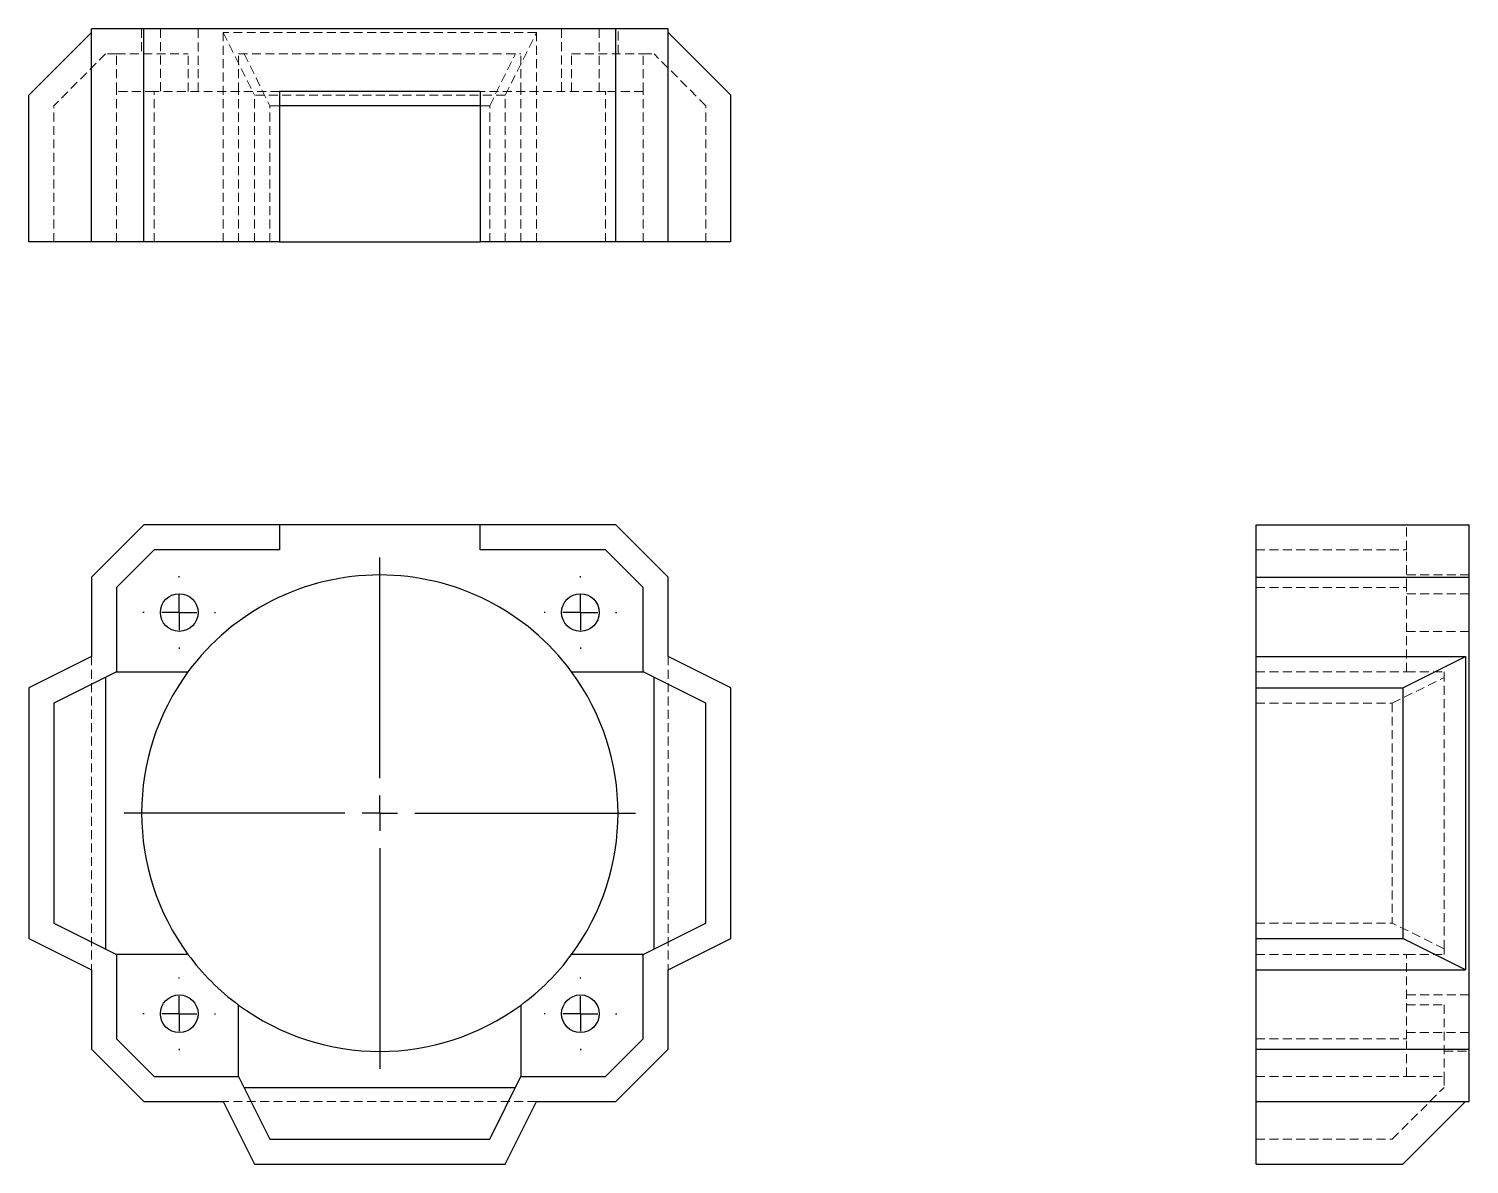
# Model space of a CAD drawing. Header units: millimetres. Extents: x 33 to 238, y 11 to 173.
import ezdxf

# ---------------------------------------------------------------- set-up
doc = ezdxf.new("R2010")
doc.units = ezdxf.units.MM
doc.linetypes.add('HIDDEN', pattern=[1.905, 1.27, -0.635])
doc.layers.add('10', color=7, linetype='Continuous')

# ---------------------------------------------------------------- blocks, each defined once
blk = doc.blocks.new('SW_CENTERMARKSYMBOL_0')
at = {"layer": '10', "color": 0}
for p, q in [((0, 5), (0, 36.43)), ((0, 0), (0, 2.5)), ((-5, 0), (-36.43, 0)), ((0, 0), (-2.5, 0)), ((0, 0), (0, -2.5)), ((0, 0), (2.5, 0)), ((5, 0), (36.43, 0)), ((0, -5), (0, -36.43))]:
    blk.add_line(p, q, dxfattribs=at)
blk = doc.blocks.new('SW_CENTERMARKSYMBOL_1')
at = {"layer": '10', "color": 0}
for p, q in [((0, 5), (0, 5.18)), ((0, 0), (0, 2.5)), ((-5, 0), (-5.18, 0)), ((0, 0), (-2.5, 0)), ((0, 0), (0, -2.5)), ((0, 0), (2.5, 0)), ((5, 0), (5.18, 0)), ((0, -5), (0, -5.18))]:
    blk.add_line(p, q, dxfattribs=at)
blk = doc.blocks.new('SW_CENTERMARKSYMBOL_2')
at = {"layer": '10', "color": 0}
for p, q in [((0, 5), (0, 5.18)), ((0, 0), (0, 2.5)), ((-5, 0), (-5.18, 0)), ((0, 0), (-2.5, 0)), ((0, 0), (0, -2.5)), ((0, 0), (2.5, 0)), ((5, 0), (5.18, 0)), ((0, -5), (0, -5.18))]:
    blk.add_line(p, q, dxfattribs=at)
blk = doc.blocks.new('SW_CENTERMARKSYMBOL_3')
at = {"layer": '10', "color": 0}
for p, q in [((0, 5), (0, 5.18)), ((0, 0), (0, 2.5)), ((-5, 0), (-5.18, 0)), ((0, 0), (-2.5, 0)), ((0, 0), (0, -2.5)), ((0, 0), (2.5, 0)), ((5, 0), (5.18, 0)), ((0, -5), (0, -5.18))]:
    blk.add_line(p, q, dxfattribs=at)
blk = doc.blocks.new('SW_CENTERMARKSYMBOL_4')
at = {"layer": '10', "color": 0}
for p, q in [((0, 5), (0, 5.18)), ((0, 0), (0, 2.5)), ((-5, 0), (-5.18, 0)), ((0, 0), (-2.5, 0)), ((0, 0), (0, -2.5)), ((0, 0), (2.5, 0)), ((5, 0), (5.18, 0)), ((0, -5), (0, -5.18))]:
    blk.add_line(p, q, dxfattribs=at)

msp = doc.modelspace()

# ---------------------------------------------------------------- linework, layer by layer
at = {"color": 7, "linetype": 'Continuous', "lineweight": 25}
for p, q in [((41.93, 172.64), (33, 163.71)), ((41.93, 142.82), (41.93, 173.18)), ((49.38, 173.18), (41.93, 173.18)), ((49.38, 142.82), (49.38, 173.18)), ((116.62, 173.18), (49.38, 173.18)), ((116.62, 142.82), (116.62, 173.18)), ((124.07, 173.18), (116.62, 173.18)), ((124.07, 142.82), (124.07, 173.18)), ((133, 163.71), (124.07, 172.64)), ((97.29, 164.25), (68.71, 164.25)), ((68.71, 164.25), (68.71, 142.82)), ((97.29, 164.25), (97.29, 142.82)), ((33, 142.82), (33, 163.71)), ((97.29, 162.23), (68.71, 162.23)), ((133, 142.82), (133, 163.71)), ((41.93, 142.82), (33, 142.82)), ((49.38, 142.82), (41.93, 142.82)), ((68.71, 142.82), (49.38, 142.82)), ((68.71, 142.82), (97.29, 142.82)), ((116.62, 142.82), (97.29, 142.82)), ((124.07, 142.82), (116.62, 142.82)), ((133, 142.82), (124.07, 142.82)), ((49.38, 102.54), (41.93, 95.09)), ((68.71, 102.54), (49.38, 102.54)), ((68.71, 102.54), (68.71, 98.96)), ((97.29, 102.54), (68.71, 102.54)), ((116.62, 102.54), (97.29, 102.54)), ((97.29, 98.96), (97.29, 102.54)), ((124.07, 95.09), (116.62, 102.54)), ((207.82, 102.54), (238.18, 102.54)), ((207.82, 95.09), (207.82, 102.54)), ((238.18, 95.09), (238.18, 102.54)), ((50.86, 98.96), (45.5, 93.61)), ((68.71, 98.96), (50.86, 98.96)), ((115.14, 98.96), (97.29, 98.96)), ((120.5, 93.61), (115.14, 98.96)), ((41.93, 95.09), (41.93, 83.79)), ((124.07, 83.79), (124.07, 95.09)), ((207.82, 95.09), (238.18, 95.09)), ((207.82, 83.79), (207.82, 95.09)), ((238.18, 27.84), (238.18, 95.09)), ((45.5, 93.61), (45.5, 81.58)), ((120.5, 81.58), (120.5, 93.61)), ((41.93, 83.79), (33, 79.32)), ((133, 79.32), (124.07, 83.79)), ((207.82, 79.32), (207.82, 83.79)), ((207.82, 83.79), (237.64, 83.79)), ((228.71, 79.32), (237.64, 83.79)), ((237.64, 83.79), (237.64, 39.14)), ((45.5, 81.58), (36.57, 77.11)), ((43.94, 80.8), (43.94, 42.13)), ((45.5, 81.58), (55.68, 81.58)), ((110.32, 81.58), (120.5, 81.58)), ((129.43, 77.11), (120.5, 81.58)), ((122.06, 42.13), (122.06, 80.8)), ((33, 79.32), (33, 43.61)), ((133, 43.61), (133, 79.32)), ((207.82, 79.32), (228.71, 79.32)), ((207.82, 43.61), (207.82, 79.32)), ((228.71, 79.32), (228.71, 43.61)), ((36.57, 77.11), (36.57, 45.81)), ((129.43, 45.81), (129.43, 77.11)), ((36.57, 45.81), (45.5, 41.35)), ((120.5, 41.35), (129.43, 45.81)), ((33, 43.61), (41.93, 39.14)), ((124.07, 39.14), (133, 43.61)), ((207.82, 39.14), (207.82, 43.61)), ((207.82, 43.61), (228.71, 43.61)), ((237.64, 39.14), (228.71, 43.61)), ((45.5, 41.35), (45.5, 29.32)), ((55.68, 41.35), (45.5, 41.35)), ((120.5, 41.35), (110.32, 41.35)), ((120.5, 29.32), (120.5, 41.35)), ((41.93, 39.14), (41.93, 27.84)), ((124.07, 27.84), (124.07, 39.14)), ((207.82, 39.14), (237.64, 39.14)), ((207.82, 27.84), (207.82, 39.14)), ((62.89, 23.96), (62.89, 34.14)), ((103.11, 34.14), (103.11, 23.96)), ((45.5, 29.32), (50.86, 23.96)), ((115.14, 23.96), (120.5, 29.32)), ((41.93, 27.84), (49.38, 20.39)), ((116.62, 20.39), (124.07, 27.84)), ((207.82, 27.84), (238.18, 27.84)), ((207.82, 20.39), (207.82, 27.84)), ((238.18, 20.39), (238.18, 27.84)), ((50.86, 23.96), (62.89, 23.96)), ((62.89, 23.96), (67.35, 15.04)), ((98.65, 15.04), (103.11, 23.96)), ((103.11, 23.96), (115.14, 23.96)), ((63.66, 22.41), (102.34, 22.41)), ((49.38, 20.39), (60.68, 20.39)), ((60.68, 20.39), (65.14, 11.46)), ((100.86, 11.46), (105.32, 20.39)), ((105.32, 20.39), (116.62, 20.39)), ((207.82, 20.39), (238.18, 20.39)), ((207.82, 11.46), (207.82, 20.39)), ((228.71, 11.46), (237.64, 20.39)), ((67.35, 15.04), (98.65, 15.04)), ((65.14, 11.46), (100.86, 11.46)), ((207.82, 11.46), (228.71, 11.46))]:
    msp.add_line(p, q, dxfattribs=at)
at = {"color": 7, "linetype": 'HIDDEN', "lineweight": 18}
for p, q in [((49.07, 173.18), (49.07, 169.61)), ((51.75, 173.18), (51.75, 164.25)), ((57.11, 164.25), (57.11, 173.18)), ((105.32, 172.64), (60.68, 172.64)), ((60.68, 172.64), (65.14, 163.71)), ((60.68, 142.82), (60.68, 172.64)), ((100.86, 163.71), (105.32, 172.64)), ((105.32, 142.82), (105.32, 172.64)), ((108.89, 173.18), (108.89, 164.25)), ((114.25, 164.25), (114.25, 173.18)), ((116.93, 169.61), (116.93, 173.18)), ((43.94, 169.61), (36.57, 162.23)), ((45.5, 169.61), (43.94, 169.61)), ((45.5, 169.61), (55.68, 169.61)), ((45.5, 164.25), (45.5, 169.61)), ((55.68, 164.25), (55.68, 169.61)), ((62.89, 169.61), (103.11, 169.61)), ((62.89, 164.25), (62.89, 169.61)), ((63.66, 169.61), (67.35, 162.23)), ((98.65, 162.23), (102.34, 169.61)), ((103.11, 164.25), (103.11, 169.61)), ((110.32, 164.25), (110.32, 169.61)), ((110.32, 169.61), (120.5, 169.61)), ((120.5, 169.61), (122.06, 169.61)), ((120.5, 164.25), (120.5, 169.61)), ((129.43, 162.23), (122.06, 169.61)), ((50.86, 164.25), (45.5, 164.25)), ((45.5, 142.82), (45.5, 164.25)), ((68.71, 164.25), (50.86, 164.25)), ((50.86, 142.82), (50.86, 164.25)), ((62.89, 142.82), (62.89, 164.25)), ((115.14, 164.25), (97.29, 164.25)), ((103.11, 142.82), (103.11, 164.25)), ((120.5, 164.25), (115.14, 164.25)), ((115.14, 142.82), (115.14, 164.25)), ((120.5, 142.82), (120.5, 164.25)), ((36.57, 142.82), (36.57, 162.23)), ((65.14, 142.82), (65.14, 163.71)), ((100.86, 163.71), (65.14, 163.71)), ((67.35, 142.82), (67.35, 162.23)), ((68.71, 162.23), (67.35, 162.23)), ((98.65, 162.23), (97.29, 162.23)), ((98.65, 142.82), (98.65, 162.23)), ((100.86, 142.82), (100.86, 163.71)), ((129.43, 142.82), (129.43, 162.23)), ((229.25, 98.96), (229.25, 102.54)), ((207.82, 98.96), (229.25, 98.96)), ((229.25, 93.61), (229.25, 98.96)), ((238.18, 95.39), (229.25, 95.39)), ((207.82, 93.61), (229.25, 93.61)), ((229.25, 81.58), (229.25, 93.61)), ((238.18, 92.71), (229.25, 92.71)), ((229.25, 87.36), (238.18, 87.36)), ((41.93, 83.79), (41.93, 39.14)), ((124.07, 83.79), (124.07, 39.14)), ((207.82, 81.58), (229.25, 81.58)), ((227.23, 77.11), (234.61, 80.8)), ((229.25, 81.58), (234.61, 81.58)), ((234.61, 81.58), (234.61, 80.8)), ((234.61, 42.13), (234.61, 80.8)), ((207.82, 77.11), (227.23, 77.11)), ((227.23, 77.11), (227.23, 45.81)), ((207.82, 45.81), (227.23, 45.81)), ((234.61, 42.13), (227.23, 45.81)), ((207.82, 41.35), (229.25, 41.35)), ((229.25, 41.35), (234.61, 41.35)), ((229.25, 29.32), (229.25, 41.35)), ((234.61, 41.35), (234.61, 42.13)), ((238.18, 35.57), (229.25, 35.57)), ((229.25, 34.14), (234.61, 34.14)), ((234.61, 34.14), (234.61, 23.96)), ((207.82, 29.32), (229.25, 29.32)), ((229.25, 30.21), (238.18, 30.21)), ((229.25, 23.96), (229.25, 29.32)), ((234.61, 27.54), (238.18, 27.54)), ((207.82, 23.96), (229.25, 23.96)), ((229.25, 23.96), (234.61, 23.96)), ((234.61, 23.96), (234.61, 22.41)), ((227.23, 15.04), (234.61, 22.41)), ((105.32, 20.39), (60.68, 20.39)), ((207.82, 15.04), (227.23, 15.04))]:
    msp.add_line(p, q, dxfattribs=at)
at = {"color": 7, "linetype": 'Continuous', "lineweight": 25}
for centre in [(54.43, 90.04), (111.57, 90.04), (54.43, 32.89), (111.57, 32.89)]:
    msp.add_circle(centre, 2.68, dxfattribs=at)
for start, end in [(36.3587, 143.6413), (143.6413, 216.3587), (323.6413, 36.3587), (216.3587, 233.6413), (306.3587, 323.6413), (233.6413, 306.3587)]:
    msp.add_arc((83, 61.46), 33.93, start, end, dxfattribs=at)

# ---------------------------------------------------------------- block references
at = {"layer": '10'}
for name, p in [('SW_CENTERMARKSYMBOL_0', (83, 61.46)), ('SW_CENTERMARKSYMBOL_2', (54.43, 90.04)), ('SW_CENTERMARKSYMBOL_1', (111.57, 90.04)), ('SW_CENTERMARKSYMBOL_3', (54.43, 32.89)), ('SW_CENTERMARKSYMBOL_4', (111.57, 32.89))]:
    msp.add_blockref(name, p, dxfattribs=at)

doc.saveas('drawing.dxf')
